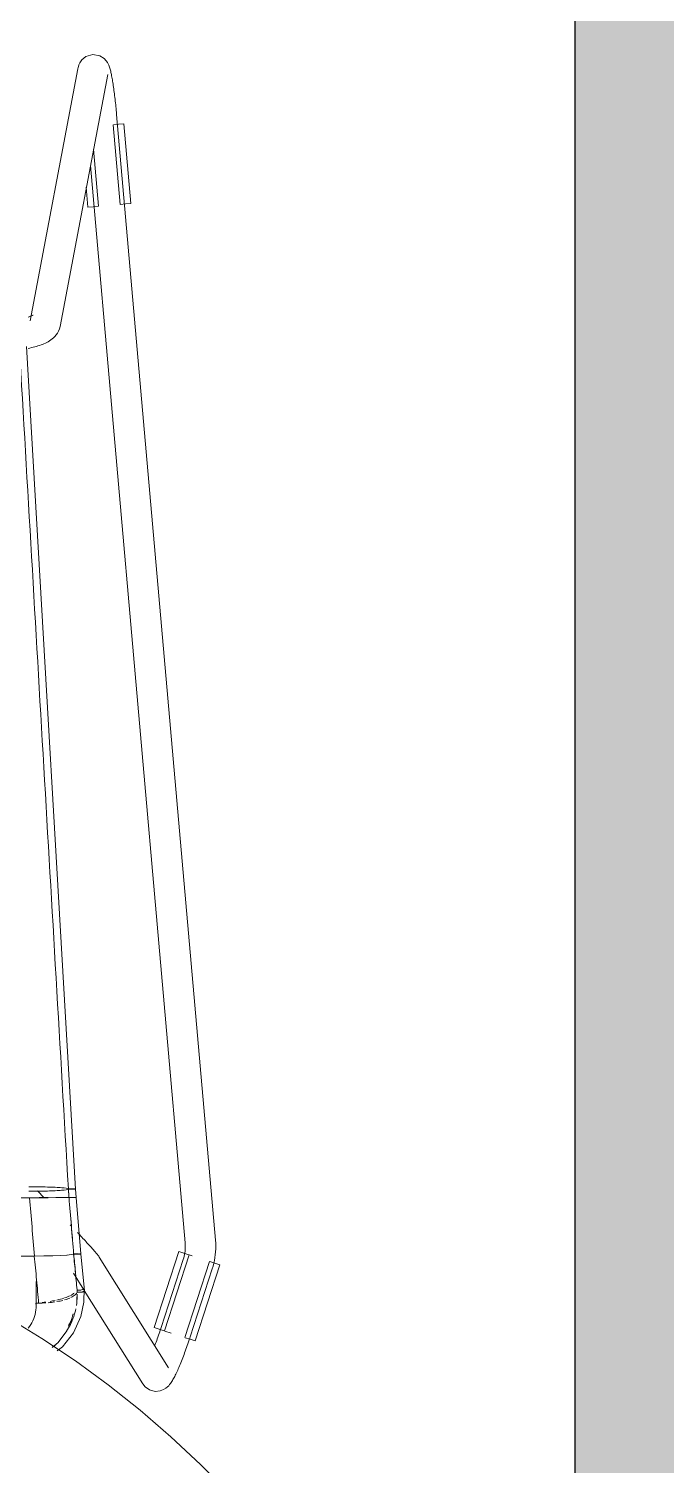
# Model space of a CAD drawing. Header units: millimetres. Extents: x 155927 to 295199, y -4084 to 97293.
# Drawn here: x 175336 to 175587, y 12593 to 13158 of the extents above; entities that cross this region are included whole.
import ezdxf

# ---------------------------------------------------------------- set-up
doc = ezdxf.new("R2010")
doc.units = ezdxf.units.MM
doc.header["$MEASUREMENT"] = 0
for name, color, linetype, lineweight in [('A-WALL-PATT', 7, 'CONTINUOUS', 9), ('I-FURN', 8, 'CONTINUOUS', 9), ('I-WALL', 7, 'CONTINUOUS', 9)]:
    doc.layers.add(name, color=color, linetype=linetype, lineweight=lineweight)

msp = doc.modelspace()

# ---------------------------------------------------------------- hatches: boundary and pattern name
at = {"layer": 'A-WALL-PATT'}
msp.add_hatch(color=256, dxfattribs=at).paths.add_polyline_path([(175550.83, 9369.61), (175652.83, 9369.61), (175652.83, 13505.61), (175550.83, 13505.61), (175550.83, 9692.73)], flags=0)

# ---------------------------------------------------------------- linework, layer by layer
at = {"layer": 'I-FURN'}
for p, q in [((175355.37, 13144.29), (175355.16, 13143.66)), ((175355.75, 13145.09), (175355.37, 13144.29)), ((175356.5, 13146.17), (175355.75, 13145.09)), ((175358.07, 13147.49), (175356.5, 13146.17)), ((175358.07, 13147.49), (175360.82, 13148.32)), ((175360.82, 13148.32), (175363.58, 13147.84)), ((175363.58, 13147.84), (175365.24, 13146.8)), ((175365.24, 13146.8), (175366.09, 13145.89)), ((175366.09, 13145.89), (175366.57, 13145.19)), ((175366.57, 13145.19), (175366.87, 13144.63)), ((175366.87, 13144.63), (175367.09, 13144.15)), ((175354.94, 13142.73), (175336.12, 13043.44)), ((175347.91, 13041.21), (175366.73, 13140.5)), ((175355.02, 13143.15), (175354.94, 13142.73)), ((175355.16, 13143.66), (175355.02, 13143.15)), ((175367.09, 13144.15), (175367.26, 13143.73)), ((175367.26, 13143.73), (175367.4, 13143.32)), ((175367.4, 13143.32), (175367.53, 13142.93)), ((175367.53, 13142.93), (175367.64, 13142.53)), ((175367.64, 13142.53), (175367.75, 13142.13)), ((175367.75, 13142.13), (175367.85, 13141.71)), ((175367.85, 13141.71), (175367.95, 13141.29)), ((175367.95, 13141.29), (175368.05, 13140.84)), ((175368.05, 13140.84), (175368.15, 13140.39)), ((175368.15, 13140.39), (175368.24, 13139.91)), ((175368.24, 13139.91), (175368.34, 13139.41)), ((175368.34, 13139.41), (175368.43, 13138.9)), ((175368.43, 13138.9), (175368.53, 13138.36)), ((175368.53, 13138.36), (175368.62, 13137.81)), ((175368.62, 13137.81), (175368.71, 13137.24)), ((175368.71, 13137.24), (175368.8, 13136.66)), ((175368.8, 13136.66), (175368.89, 13136.06)), ((175368.89, 13136.06), (175368.99, 13135.44)), ((175368.99, 13135.44), (175369.08, 13134.8)), ((175369.08, 13134.8), (175369.16, 13134.15)), ((175369.16, 13134.15), (175369.25, 13133.49)), ((175369.25, 13133.49), (175369.34, 13132.81)), ((175369.34, 13132.81), (175369.42, 13132.13)), ((175369.42, 13132.13), (175369.51, 13131.43)), ((175369.51, 13131.43), (175369.59, 13130.72)), ((175369.59, 13130.72), (175369.67, 13130)), ((175369.67, 13130), (175369.75, 13129.27)), ((175369.75, 13129.27), (175369.83, 13128.54)), ((175369.83, 13128.54), (175369.91, 13127.8)), ((175369.91, 13127.8), (175369.98, 13127.06)), ((175369.98, 13127.06), (175370.05, 13126.31)), ((175370.05, 13126.31), (175370.12, 13125.56)), ((175370.12, 13125.56), (175370.19, 13124.81)), ((175370.19, 13124.81), (175370.21, 13124.65)), ((175409.15, 12681.33), (175370.21, 13124.65)), ((175368.79, 13120.67), (175371.55, 13089.26)), ((175368.91, 13120.68), (175370.98, 13120.86)), ((175370.98, 13120.86), (175373.02, 13121.04)), ((175373.02, 13121.04), (175375.78, 13089.63)), ((175363.1, 13088.52), (175361.13, 13111)), ((175359.92, 13104.63), (175397.2, 12680.28)), ((175358.17, 13096.04), (175358.87, 13088.15)), ((175360.91, 13088.33), (175358.87, 13088.15)), ((175362.98, 13088.51), (175360.91, 13088.33)), ((175373.74, 13089.45), (175371.67, 13089.27)), ((175375.78, 13089.63), (175373.74, 13089.45)), ((175335.67, 13044.99), (175335.3, 13044.89)), ((175336, 13045.1), (175335.67, 13044.99)), ((175336.31, 13045.21), (175336, 13045.1)), ((175336.58, 13045.31), (175336.31, 13045.21)), ((175336.81, 13045.4), (175336.58, 13045.31)), ((175337, 13045.49), (175336.81, 13045.4)), ((175337.16, 13045.57), (175337, 13045.49)), ((175337.24, 13045.61), (175337.16, 13045.57)), ((175337.32, 13045.66), (175337.24, 13045.61)), ((175337.34, 13045.67), (175337.32, 13045.66)), ((175345.34, 13036.73), (175344.81, 13036.28)), ((175345.86, 13037.25), (175345.34, 13036.73)), ((175346.37, 13037.85), (175345.86, 13037.25)), ((175346.85, 13038.54), (175346.37, 13037.85)), ((175347.29, 13039.33), (175346.85, 13038.54)), ((175347.65, 13040.22), (175347.29, 13039.33)), ((175347.91, 13041.21), (175347.65, 13040.22)), ((175334.72, 13033.36), (175354.01, 12701.45)), ((175335.99, 13032.71), (175335.31, 13032.58)), ((175336.66, 13032.86), (175335.99, 13032.71)), ((175337.31, 13033.01), (175336.66, 13032.86)), ((175337.96, 13033.17), (175337.31, 13033.01)), ((175338.59, 13033.34), (175337.96, 13033.17)), ((175339.2, 13033.53), (175338.59, 13033.34)), ((175339.81, 13033.72), (175339.2, 13033.53)), ((175340.4, 13033.93), (175339.81, 13033.72)), ((175340.98, 13034.15), (175340.4, 13033.93)), ((175341.55, 13034.38), (175340.98, 13034.15)), ((175342.11, 13034.63), (175341.55, 13034.38)), ((175342.66, 13034.9), (175342.11, 13034.63)), ((175343.2, 13035.19), (175342.66, 13034.9)), ((175343.74, 13035.52), (175343.2, 13035.19)), ((175344.27, 13035.88), (175343.74, 13035.52)), ((175344.81, 13036.28), (175344.27, 13035.88)), ((175335.82, 12698.03), (175202.18, 12698.03)), ((175202.18, 12698.03), (175335.82, 12698.03)), ((175339.34, 12702.32), (175335.55, 12702.35)), ((175335.66, 12700.56), (175339.35, 12700.59)), ((175339.61, 12698.03), (175335.82, 12698.03)), ((175335.82, 12698.03), (175339.61, 12698.03)), ((175341.62, 12698.03), (175339.04, 12700.7)), ((175342.9, 12702.24), (175339.34, 12702.32)), ((175339.35, 12700.59), (175342.9, 12700.66)), ((175339.61, 12698.15), (175343.17, 12698.15)), ((175343.17, 12698.15), (175339.61, 12698.15)), ((175343.17, 12698.04), (175339.61, 12698.03)), ((175339.61, 12698.03), (175343.17, 12698.04)), ((175346.03, 12702.12), (175342.9, 12702.24)), ((175342.9, 12700.66), (175346.02, 12700.79)), ((175346.3, 12698.05), (175343.17, 12698.04)), ((175343.17, 12698.04), (175346.31, 12698.05)), ((175346.02, 12700.79), (175348.51, 12700.95)), ((175348.54, 12701.95), (175346.03, 12702.12)), ((175346.29, 12698.14), (175348.79, 12698.13)), ((175348.79, 12698.13), (175346.29, 12698.14)), ((175348.81, 12698.06), (175346.31, 12698.05)), ((175346.31, 12698.05), (175348.81, 12698.06)), ((175348.51, 12700.95), (175350.26, 12701.14)), ((175350.28, 12701.76), (175348.54, 12701.95)), ((175348.79, 12698.13), (175350.54, 12698.11)), ((175350.54, 12698.11), (175348.79, 12698.13)), ((175350.55, 12698.07), (175348.81, 12698.06)), ((175348.81, 12698.06), (175350.56, 12698.07)), ((175350.26, 12701.14), (175351.17, 12701.35)), ((175351.17, 12701.55), (175350.28, 12701.76)), ((175351.44, 12698.09), (175350.55, 12698.07)), ((175350.56, 12698.07), (175351.44, 12698.09)), ((175351.64, 12701.56), (175351.17, 12701.55)), ((175351.17, 12701.35), (175351.64, 12701.34)), ((175351.44, 12698.1), (175351.91, 12698.1)), ((175351.91, 12698.1), (175351.44, 12698.1)), ((175351.91, 12698.08), (175351.44, 12698.09)), ((175351.44, 12698.09), (175351.92, 12698.08)), ((175352.14, 12701.56), (175351.64, 12701.56)), ((175351.64, 12701.34), (175352.13, 12701.34)), ((175351.91, 12698.1), (175352.4, 12698.1)), ((175352.41, 12698.1), (175351.91, 12698.1)), ((175352.41, 12698.08), (175351.91, 12698.08)), ((175351.92, 12698.08), (175352.41, 12698.08)), ((175352.13, 12701.34), (175352.62, 12701.35)), ((175352.63, 12701.56), (175352.14, 12701.56)), ((175352.4, 12698.1), (175352.89, 12698.1)), ((175352.9, 12698.1), (175352.41, 12698.1)), ((175352.9, 12698.09), (175352.41, 12698.08)), ((175352.41, 12698.08), (175352.9, 12698.09)), ((175352.62, 12701.35), (175353.07, 12701.36)), ((175353.08, 12701.55), (175352.63, 12701.56)), ((175352.89, 12698.1), (175353.35, 12698.1)), ((175353.35, 12698.1), (175352.9, 12698.1)), ((175353.35, 12698.09), (175352.9, 12698.09)), ((175352.9, 12698.09), (175353.36, 12698.09)), ((175353.07, 12701.36), (175353.46, 12701.37)), ((175353.46, 12701.53), (175353.08, 12701.55)), ((175353.35, 12698.1), (175353.73, 12698.1)), ((175353.73, 12698.1), (175353.35, 12698.1)), ((175353.73, 12698.09), (175353.35, 12698.09)), ((175353.36, 12698.09), (175353.74, 12698.09)), ((175353.75, 12701.51), (175353.46, 12701.53)), ((175353.46, 12701.37), (175353.75, 12701.4)), ((175353.73, 12698.1), (175354.02, 12698.1)), ((175354.03, 12698.1), (175353.73, 12698.1)), ((175354.03, 12698.09), (175353.73, 12698.09)), ((175353.74, 12698.09), (175354.03, 12698.09)), ((175353.94, 12701.48), (175353.75, 12701.51)), ((175353.75, 12701.4), (175353.94, 12701.42)), ((175354.01, 12701.45), (175353.94, 12701.48)), ((175353.94, 12701.42), (175354.01, 12701.45)), ((175354.28, 12698.09), (175354.01, 12701.45)), ((175354.02, 12698.1), (175354.21, 12698.09)), ((175354.22, 12698.09), (175354.03, 12698.1)), ((175354.21, 12698.09), (175354.03, 12698.09)), ((175354.03, 12698.09), (175354.22, 12698.09)), ((175354.21, 12698.09), (175354.28, 12698.09)), ((175354.28, 12698.09), (175354.21, 12698.09)), ((175354.22, 12698.09), (175354.28, 12698.09)), ((175354.28, 12698.09), (175354.22, 12698.09)), ((175354.28, 12698.09), (175356.11, 12675.89)), ((175352.38, 12686.85), (175351.9, 12687.35)), ((175355.19, 12683.88), (175354.74, 12684.36)), ((175355.64, 12683.4), (175355.19, 12683.88)), ((175356.08, 12682.93), (175355.64, 12683.4)), ((175356.51, 12682.47), (175356.08, 12682.93)), ((175356.94, 12682.02), (175356.51, 12682.47)), ((175357.35, 12681.57), (175356.94, 12682.02)), ((175357.75, 12681.14), (175357.35, 12681.57)), ((175358.14, 12680.71), (175357.75, 12681.14)), ((175358.52, 12680.3), (175358.14, 12680.71)), ((175358.89, 12679.9), (175358.52, 12680.3)), ((175397.2, 12680.28), (175397.25, 12679.62)), ((175409.16, 12681.28), (175409.15, 12681.33)), ((175409.23, 12680.14), (175409.16, 12681.28)), ((175277.65, 12675.06), (175337.76, 12675.06)), ((175337.76, 12675.06), (175277.65, 12675.06)), ((175337.76, 12675.06), (175341.52, 12675.09)), ((175341.52, 12675.09), (175337.88, 12675.06)), ((175345.06, 12675.16), (175341.62, 12675.09)), ((175341.62, 12675.09), (175345.06, 12675.16)), ((175345.06, 12675.16), (175348.15, 12675.28)), ((175348.16, 12675.28), (175345.12, 12675.16)), ((175348.15, 12675.28), (175350.63, 12675.43)), ((175350.64, 12675.43), (175348.2, 12675.28)), ((175350.63, 12675.43), (175352.37, 12675.61)), ((175352.37, 12675.61), (175350.65, 12675.43)), ((175353.26, 12675.8), (175352.37, 12675.61)), ((175352.37, 12675.61), (175353.26, 12675.8)), ((175353.26, 12675.8), (175353.73, 12675.79)), ((175353.73, 12675.79), (175353.26, 12675.8)), ((175353.75, 12675.99), (175353.27, 12675.98)), ((175353.27, 12675.98), (175353.74, 12675.99)), ((175353.73, 12675.79), (175354.23, 12675.79)), ((175354.22, 12675.79), (175353.73, 12675.79)), ((175353.74, 12675.99), (175354.24, 12675.99)), ((175354.24, 12675.99), (175353.75, 12675.99)), ((175354.72, 12675.79), (175354.22, 12675.79)), ((175354.23, 12675.79), (175354.72, 12675.79)), ((175354.73, 12675.99), (175354.24, 12675.99)), ((175354.24, 12675.99), (175354.73, 12675.99)), ((175354.72, 12675.79), (175355.17, 12675.8)), ((175355.17, 12675.8), (175354.72, 12675.79)), ((175355.19, 12675.98), (175354.73, 12675.99)), ((175354.73, 12675.99), (175355.18, 12675.98)), ((175355.17, 12675.8), (175355.56, 12675.82)), ((175355.55, 12675.82), (175355.17, 12675.8)), ((175355.85, 12675.84), (175355.55, 12675.82)), ((175355.56, 12675.96), (175355.86, 12675.94)), ((175355.56, 12675.82), (175355.85, 12675.84)), ((175355.86, 12675.94), (175355.57, 12675.96)), ((175355.85, 12675.84), (175356.04, 12675.87)), ((175356.05, 12675.92), (175355.86, 12675.94)), ((175355.86, 12675.94), (175356.04, 12675.92)), ((175356.04, 12675.92), (175356.11, 12675.89)), ((175356.11, 12675.89), (175356.04, 12675.87)), ((175356.04, 12675.87), (175356.11, 12675.89)), ((175356.11, 12675.89), (175356.05, 12675.92)), ((175356.11, 12675.89), (175357.53, 12661.4)), ((175359.25, 12679.51), (175358.89, 12679.9)), ((175359.59, 12679.13), (175359.25, 12679.51)), ((175359.92, 12678.76), (175359.59, 12679.13)), ((175360.24, 12678.41), (175359.92, 12678.76)), ((175360.54, 12678.08), (175360.24, 12678.41)), ((175360.83, 12677.75), (175360.54, 12678.08)), ((175361.1, 12677.44), (175360.83, 12677.75)), ((175361.36, 12677.15), (175361.1, 12677.44)), ((175361.6, 12676.87), (175361.36, 12677.15)), ((175361.83, 12676.6), (175361.6, 12676.87)), ((175362.04, 12676.35), (175361.83, 12676.6)), ((175362.24, 12676.11), (175362.04, 12676.35)), ((175362.43, 12675.88), (175362.24, 12676.11)), ((175362.61, 12675.66), (175362.43, 12675.88)), ((175362.79, 12675.44), (175362.61, 12675.66)), ((175362.96, 12675.21), (175362.79, 12675.44)), ((175363.15, 12674.95), (175362.96, 12675.21)), ((175363.36, 12674.62), (175363.15, 12674.95)), ((175390.67, 12631.04), (175363.36, 12674.62)), ((175394.71, 12676.86), (175385.02, 12646.85)), ((175389.07, 12645.55), (175398.75, 12675.56)), ((175394.71, 12676.86), (175396.66, 12676.23)), ((175396.82, 12675.02), (175396.65, 12674.38)), ((175396.66, 12676.23), (175398.64, 12675.59)), ((175396.96, 12675.66), (175396.82, 12675.02)), ((175397.07, 12676.32), (175396.96, 12675.66)), ((175397.16, 12676.97), (175397.07, 12676.32)), ((175397.22, 12677.63), (175397.16, 12676.97)), ((175397.26, 12678.29), (175397.22, 12677.63)), ((175397.25, 12679.62), (175397.26, 12678.96)), ((175397.26, 12678.96), (175397.26, 12678.29)), ((175398.85, 12675.52), (175400.02, 12675.15)), ((175408.93, 12674.45), (175409.08, 12675.58)), ((175409.08, 12675.58), (175409.19, 12676.72)), ((175409.19, 12676.72), (175409.25, 12677.86)), ((175409.26, 12679), (175409.23, 12680.14)), ((175409.25, 12677.86), (175409.26, 12679)), ((175396.46, 12673.72), (175387.74, 12646.9)), ((175396.65, 12674.38), (175396.46, 12673.74)), ((175396.46, 12673.74), (175396.46, 12673.72)), ((175406.82, 12672.95), (175397.14, 12642.94)), ((175399.16, 12643.19), (175407.87, 12670.01)), ((175410.87, 12671.64), (175401.18, 12641.64)), ((175406.94, 12672.91), (175408.91, 12672.27)), ((175407.87, 12670.01), (175408.2, 12671.1)), ((175408.2, 12671.1), (175408.49, 12672.21)), ((175408.49, 12672.21), (175408.73, 12673.33)), ((175408.73, 12673.33), (175408.93, 12674.45)), ((175408.91, 12672.27), (175410.87, 12671.64)), ((175338.47, 12655.27), (175338.47, 12665.02)), ((175353.19, 12668.25), (175357.23, 12661.81)), ((175357.32, 12656.83), (175357.41, 12662.29)), ((175357.46, 12661.43), (175380.5, 12624.67)), ((175339.46, 12656.51), (175338.41, 12656.51)), ((175356.11, 12651.18), (175357.32, 12656.83)), ((175340.72, 12642.63), (175327.09, 12651)), ((175350.63, 12645.58), (175352.54, 12649.27)), ((175353.21, 12644.87), (175356.11, 12651.18)), ((175386.98, 12646.22), (175385.02, 12646.85)), ((175387.41, 12645.88), (175387.63, 12646.57)), ((175387.63, 12646.57), (175387.74, 12646.9)), ((175354.01, 12633.72), (175340.72, 12642.63)), ((175344.79, 12639.04), (175347.14, 12641.01)), ((175347.14, 12641.01), (175350.63, 12645.58)), ((175348.87, 12639.34), (175353.21, 12644.87)), ((175385.53, 12640.55), (175385.77, 12641.18)), ((175385.77, 12641.18), (175386.01, 12641.83)), ((175386.01, 12641.83), (175386.24, 12642.49)), ((175386.24, 12642.49), (175386.48, 12643.15)), ((175386.48, 12643.15), (175386.71, 12643.83)), ((175386.71, 12643.83), (175386.94, 12644.51)), ((175386.94, 12644.51), (175387.18, 12645.19)), ((175388.95, 12645.59), (175386.98, 12646.22)), ((175387.18, 12645.19), (175387.41, 12645.88)), ((175389.16, 12645.52), (175391.64, 12644.72)), ((175399.23, 12642.27), (175397.25, 12642.9)), ((175398.27, 12640.53), (175398.52, 12641.26)), ((175398.52, 12641.26), (175398.76, 12642)), ((175398.76, 12642), (175399.01, 12642.74)), ((175399.01, 12642.74), (175399.16, 12643.19)), ((175401.18, 12641.64), (175399.23, 12642.27)), ((175346.82, 12637.7), (175348.87, 12639.34)), ((175385.3, 12639.93), (175385.53, 12640.55)), ((175396.24, 12634.92), (175396.49, 12635.59)), ((175396.49, 12635.59), (175396.75, 12636.27)), ((175396.75, 12636.27), (175397, 12636.96)), ((175397, 12636.96), (175397.26, 12637.65)), ((175397.26, 12637.65), (175397.51, 12638.36)), ((175397.51, 12638.36), (175397.76, 12639.08)), ((175397.76, 12639.08), (175398.02, 12639.8)), ((175398.02, 12639.8), (175398.27, 12640.53)), ((175366.93, 12624.28), (175354.01, 12633.72)), ((175393.78, 12629.08), (175394.02, 12629.59)), ((175394.02, 12629.59), (175394.26, 12630.11)), ((175394.26, 12630.11), (175394.5, 12630.66)), ((175394.5, 12630.66), (175394.74, 12631.22)), ((175394.74, 12631.22), (175394.99, 12631.8)), ((175394.99, 12631.8), (175395.23, 12632.39)), ((175395.23, 12632.39), (175395.48, 12633.01)), ((175395.48, 12633.01), (175395.73, 12633.63)), ((175395.73, 12633.63), (175395.98, 12634.27)), ((175395.98, 12634.27), (175396.24, 12634.92)), ((175379.46, 12614.34), (175366.93, 12624.28)), ((175381.39, 12623.55), (175380.5, 12624.67)), ((175390.25, 12623.52), (175390.71, 12623.98)), ((175390.71, 12623.98), (175391.08, 12624.41)), ((175391.08, 12624.41), (175391.39, 12624.81)), ((175391.39, 12624.81), (175391.67, 12625.2)), ((175391.67, 12625.2), (175391.92, 12625.59)), ((175391.92, 12625.59), (175392.17, 12625.98)), ((175392.17, 12625.98), (175392.4, 12626.38)), ((175392.4, 12626.38), (175392.63, 12626.79)), ((175392.63, 12626.79), (175392.86, 12627.22)), ((175392.86, 12627.22), (175393.09, 12627.66)), ((175393.09, 12627.66), (175393.32, 12628.11)), ((175393.32, 12628.11), (175393.55, 12628.59)), ((175393.55, 12628.59), (175393.78, 12629.08)), ((175381.39, 12623.55), (175383.12, 12622.32)), ((175383.12, 12622.32), (175385.35, 12621.74)), ((175385.35, 12621.74), (175387.32, 12621.91)), ((175387.32, 12621.91), (175388.7, 12622.43)), ((175388.7, 12622.43), (175389.62, 12623)), ((175389.62, 12623), (175390.25, 12623.52)), ((175391.59, 12603.9), (175379.46, 12614.34)), ((175403.29, 12592.98), (175391.59, 12603.9)), ((175414.54, 12581.61), (175403.29, 12592.98))]:
    msp.add_line(p, q, dxfattribs=at)
for points in [[(175351.17, 12701.55), (175347.95, 12756.96), (175341.51, 12867.72), (175335.07, 12978.31), (175331.85, 13033.55)], [(175335.82, 12698.03), (175336.16, 12694.2), (175336.51, 12690.36), (175336.85, 12686.54)], [(175351.17, 12701.55), (175351.22, 12700.97), (175351.31, 12699.82), (175351.4, 12698.66), (175351.44, 12698.09)], [(175351.17, 12701.35), (175351.21, 12700.81), (175351.3, 12699.73), (175351.39, 12698.64), (175351.44, 12698.1)], [(175353.26, 12675.8), (175352.95, 12679.51), (175352.35, 12686.93), (175351.75, 12694.37), (175351.44, 12698.09)], [(175336.85, 12686.54), (175337.19, 12682.71), (175337.54, 12678.88), (175337.88, 12675.06)], [(175337.76, 12675.06), (175338.07, 12671.93), (175338.66, 12665.68), (175339.2, 12659.54), (175339.46, 12656.51)], [(175353.26, 12675.8), (175353.5, 12673.27), (175353.98, 12668.24), (175354.46, 12663.29), (175354.7, 12660.84)], [(175353.29, 12675.8), (175353.52, 12673.49), (175353.75, 12671.17), (175353.98, 12668.9)], [(175346.65, 12657.72), (175347.57, 12657.94), (175348.51, 12658.17), (175349.36, 12658.42)], [(175349.69, 12658.57), (175350.5, 12658.84), (175351.31, 12659.12), (175351.87, 12659.42)], [(175351.7, 12658.48), (175351.11, 12658.23), (175350.45, 12657.99), (175349.71, 12657.79)], [(175352.11, 12659.53), (175352.75, 12659.84), (175353.14, 12660.16), (175353.47, 12660.49)], [(175354.66, 12659.31), (175354.65, 12658.05), (175354.55, 12656.79), (175354.37, 12655.55)], [(175354.47, 12657.33), (175354.58, 12658.22), (175354.59, 12659.12), (175354.59, 12660.02)], [(175338.41, 12656.51), (175338.46, 12656), (175338.48, 12655.49), (175338.47, 12654.99)], [(175342.24, 12656.61), (175341.33, 12656.55), (175340.41, 12656.52), (175339.46, 12656.51)], [(175340.87, 12656.74), (175341.35, 12656.8), (175341.82, 12656.86), (175342.28, 12656.93)], [(175345.82, 12656.98), (175344.96, 12656.85), (175344.09, 12656.74), (175343.18, 12656.68)], [(175343.98, 12657.19), (175344.67, 12657.31), (175345.32, 12657.44), (175345.99, 12657.58)], [(175349.04, 12657.61), (175348.3, 12657.42), (175347.5, 12657.26), (175346.66, 12657.11)], [(175346.2, 12640.18), (175345.77, 12639.77), (175345.32, 12639.38), (175344.85, 12639)]]:
    msp.add_open_spline(points, degree=3, dxfattribs=at)
for points, knots in [([(175335.55, 12702.35), (175336.83, 12702.35), (175339.38, 12702.33), (175342.98, 12702.25), (175346.15, 12702.13), (175349.51, 12701.9), (175350.9, 12701.7), (175351.17, 12701.55)], [-1, -1, -1, -1, -0.833333, -0.666667, -0.5, -0.333333, 0, 0, 0, 0]), ([(175351.17, 12701.35), (175350.88, 12701.21), (175349.48, 12701), (175346.13, 12700.78), (175342.98, 12700.66), (175339.42, 12700.58), (175336.91, 12700.56), (175335.66, 12700.56)], [-1, -1, -1, -1, -0.6666667, -0.5, -0.3333333, -0.1666667, -0.003964, -0.003964, -0.003964, -0.003964]), ([(175351.17, 12701.55), (175351.4, 12701.56), (175351.89, 12701.57), (175352.52, 12701.56), (175352.98, 12701.55), (175353.4, 12701.53), (175353.85, 12701.5), (175354.01, 12701.47), (175354.01, 12701.45)], [-1, -1, -1, -1, -0.90625, -0.8125, -0.765625, -0.71875, -0.625, -0.501507, -0.501507, -0.501507, -0.501507]), ([(175354.01, 12701.45), (175354.01, 12701.43), (175353.87, 12701.4), (175353.48, 12701.37), (175353.09, 12701.36), (175352.63, 12701.34), (175352.14, 12701.34), (175351.63, 12701.34), (175351.32, 12701.35), (175351.17, 12701.35)], [-0.5, -0.5, -0.5, -0.5, -0.375, -0.3125, -0.25, -0.1875, -0.125, -0.0625, 0, 0, 0, 0]), ([(175352.76, 12682.09), (175352.63, 12683.74), (175352.19, 12689.07), (175351.74, 12694.41), (175351.44, 12698.1)], [0.2766114, 0.2766114, 0.2766114, 0.2766114, 0.5, 1, 1, 1, 1]), ([(175354.7, 12660.84), (175354.55, 12660.45), (175353.99, 12659.71), (175352.86, 12659.01), (175352.18, 12658.69)], [0, 0, 0, 0, 0.1666667, 0.3309695, 0.3309695, 0.3309695, 0.3309695]), ([(175354.59, 12661.58), (175354.82, 12661.57), (175355.3, 12661.57), (175356.06, 12661.66), (175356.72, 12661.81), (175357.16, 12661.99), (175357.31, 12662.1), (175357.35, 12662.15)], [-1, -1, -1, -1, -0.90625, -0.8125, -0.71875, -0.625, -0.5625, -0.5625, -0.5625, -0.5625]), ([(175357.48, 12661.25), (175357.47, 12661.23), (175357.42, 12661.18), (175357.32, 12661.11), (175357.12, 12661.01), (175356.8, 12660.9), (175356.41, 12660.83), (175356.05, 12660.8), (175355.68, 12660.78), (175355.23, 12660.78), (175354.87, 12660.82), (175354.7, 12660.84)], [0.5555556, 0.5555556, 0.5555556, 0.5555556, 0.5833333, 0.6180556, 0.6527778, 0.7222222, 0.7916667, 0.8263889, 0.8611111, 0.9305556, 1, 1, 1, 1]), ([(175338.41, 12656.51), (175338.63, 12654.12), (175338, 12650.52), (175336.07, 12647.52), (175335.3, 12646.62)], [0, 0, 0, 0, 0.3333333, 0.5, 0.5, 0.5, 0.5]), ([(175354.12, 12654.27), (175353.68, 12652.15), (175352.67, 12649.07), (175351.03, 12646.31), (175350.45, 12645.44)], [0.1763318, 0.1763318, 0.1763318, 0.1763318, 0.3333333, 0.408557, 0.408557, 0.408557, 0.408557]), ([(175351.17, 12647.5), (175351.5, 12648.09), (175352.36, 12649.62), (175352.82, 12651.24), (175353.03, 12652.25)], [0.6175454, 0.6175454, 0.6175454, 0.6175454, 0.6666667, 0.7436484, 0.7436484, 0.7436484, 0.7436484])]:
    msp.add_open_spline(points, degree=3, knots=knots, dxfattribs=at)
at = {"layer": 'I-WALL', "lineweight": 30}
msp.add_line((175550.83, 13505.61), (175550.83, 9369.61), dxfattribs=at)

doc.saveas('drawing.dxf')
